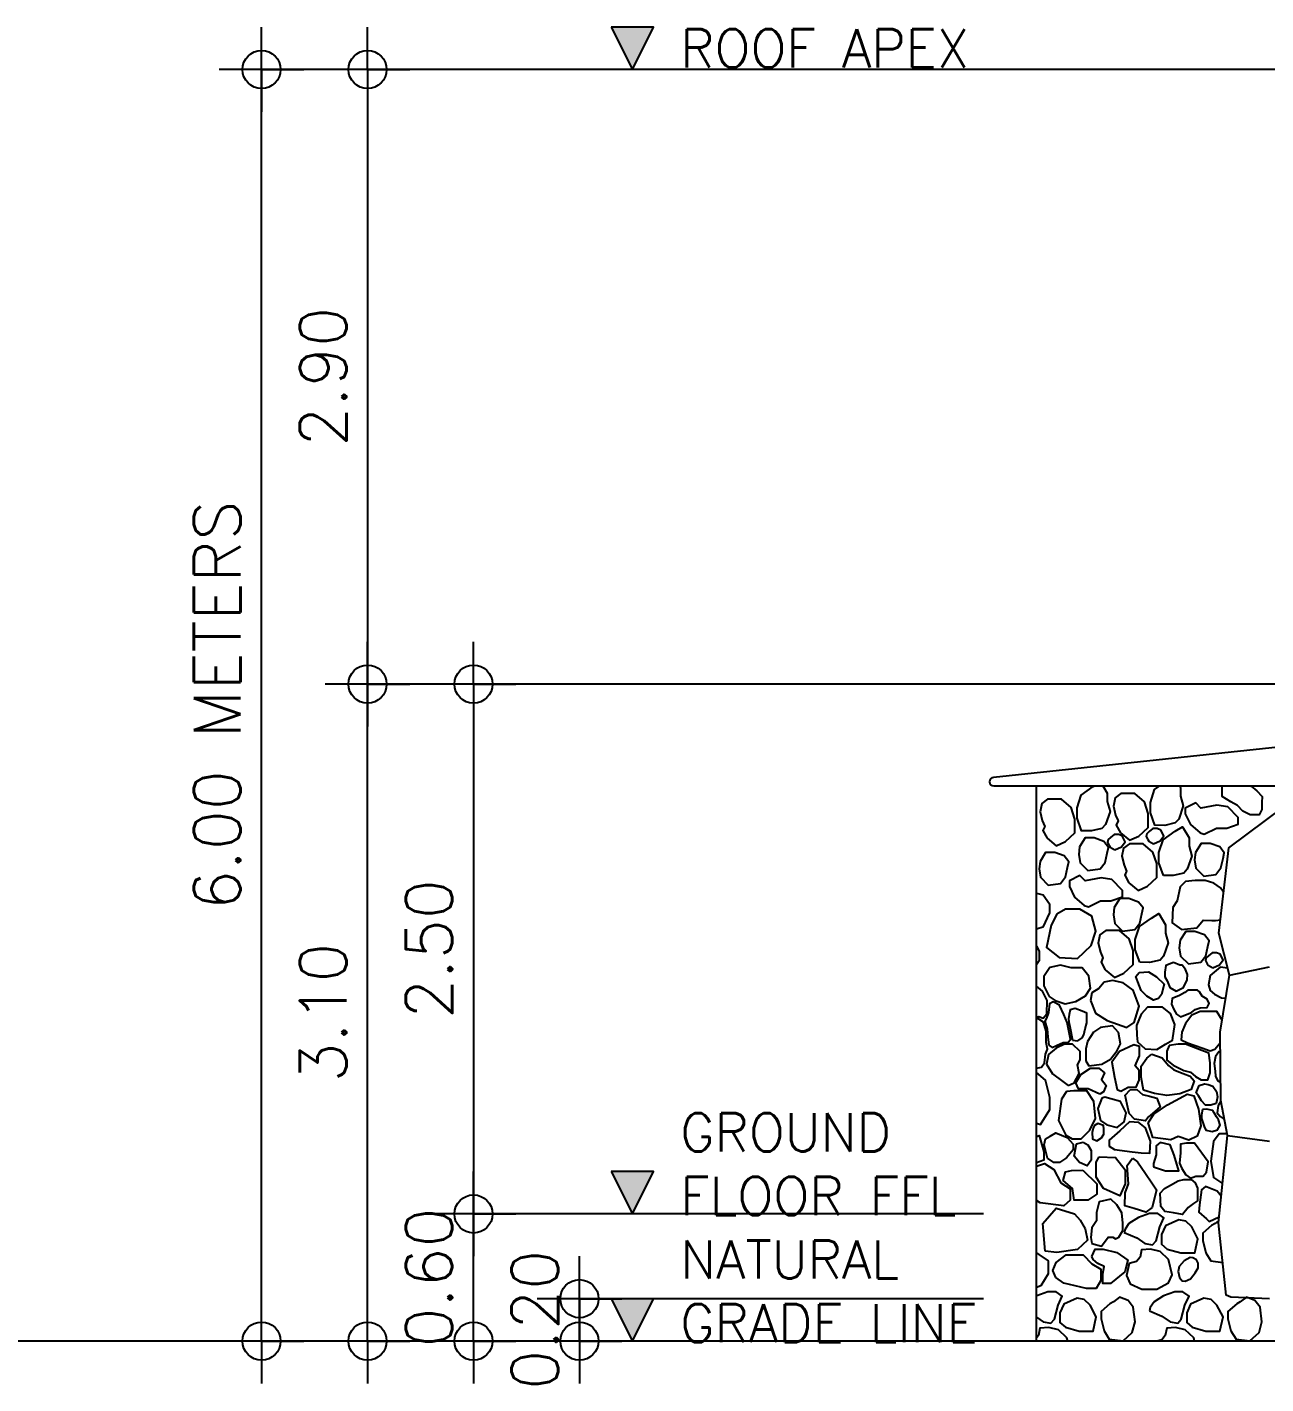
# Model space of a CAD drawing. Header units: millimetres. Extents: x -251401 to 377140, y -30451 to 275830.
# Drawn here: x 286980 to 292825, y -3142 to 3260 of the extents above; entities that cross this region are included whole.
import ezdxf

# ---------------------------------------------------------------- set-up
doc = ezdxf.new("R2010")
doc.units = ezdxf.units.MM
for name, color, linetype in [('0-S3', 3, 'Continuous'), ('0-S8', 8, 'Continuous'), ('A-DIMENSIONS', 30, 'Continuous'), ('A-TEXT', 7, 'Continuous'), ('A-WALL', 4, 'Continuous')]:
    doc.layers.add(name, color=color, linetype=linetype)
doc.styles.add('LEROY', font='simplex.shx')
doc.dimstyles.new('DIM100', dxfattribs={"dimscale": 0, "dimtxt": 220, "dimasz": 180, "dimexe": 220, "dimexo": 250, "dimgap": 1, "dimtad": 1, "dimtoh": 1, "dimlfac": 0.001, "dimzin": 1, "dimdsep": 46, "dimtxsty": 'LEROY', "dimblk1": 'ORIGIN', "dimblk2": 'ORIGIN', "dimsah": 1, "dimcen": 0.18, "dimclrd": 30, "dimclre": 30, "dimclrt": 7, "dimazin": 0, "dimtfac": 1, "dimtix": 1, "dimtmove": 1, "dimatfit": 3, "dimfxl": 1, "dimtvp": 1, "dimtolj": 2, "dimtzin": 0, "dimarcsym": 0})

# ---------------------------------------------------------------- blocks, each defined once
blk = doc.blocks.new('USER ARROW 100')
at = {"layer": 'A-DIMENSIONS'}
for q in [(-200, 0), (200, 0)]:
    blk.add_line((0, 0), q, dxfattribs=at)
for points in [[(0, 0), (0, 200)], [(0, 0), (0, -200)]]:
    blk.add_lwpolyline(points, dxfattribs=at)
blk.add_circle((0, 0), 90, dxfattribs=at)
blk = doc.blocks.new('*D95')
at = {"layer": 'A-DIMENSIONS', "color": 30, "transparency": 16777216}
for p, q in [((297092.5, 3059.9), (288086.5, 3059.9)), ((288086.5, -2939.1), (288086.5, 3058.9)), ((291492.5, -2940.1), (288086.5, -2940.1))]:
    blk.add_line(p, q, dxfattribs=at)
at = {"layer": 'Defpoints', "color": 0, "transparency": 16777216}
for p in [(288086.5, 3059.9), (297342.5, 3059.9), (291742.5, -2940.1)]:
    blk.add_point(p, dxfattribs=at)
at = {"layer": 'A-DIMENSIONS', "color": 30, "transparency": 16777216}
for p, rotation in [((288086.5, 3059.9), 90), ((288086.5, -2940.1), 270)]:
    blk.add_blockref('USER ARROW 100', p, dxfattribs=dict(at, rotation=rotation))
at = {"layer": 'A-DIMENSIONS', "color": 7, "transparency": 16777216, "insert": (287876.5, 59.9), "char_height": 220, "attachment_point": 5, "rotation": 90, "style": 'LEROY'}
blk.add_mtext('\\A2;6.00 METERS', dxfattribs=at)
blk = doc.blocks.new('*D96')
at = {"layer": 'A-DIMENSIONS', "color": 30, "transparency": 16777216}
for p, q in [((289086.5, -2339.1), (289086.5, -2338.1)), ((291492.5, -2340.1), (289086.5, -2340.1)), ((289086.5, -2940.1), (289086.5, -2340.1)), ((291492.5, -2940.1), (289086.5, -2940.1)), ((289086.5, -2941.1), (289086.5, -2942.1))]:
    blk.add_line(p, q, dxfattribs=at)
at = {"layer": 'Defpoints', "color": 0, "transparency": 16777216}
for p in [(289086.5, -2340.1), (291742.5, -2340.1), (291742.5, -2940.1)]:
    blk.add_point(p, dxfattribs=at)
at = {"layer": 'A-DIMENSIONS', "color": 30, "transparency": 16777216}
for p, rotation in [((289086.5, -2340.1), 270), ((289086.5, -2940.1), 90)]:
    blk.add_blockref('USER ARROW 100', p, dxfattribs=dict(at, rotation=rotation))
at = {"layer": 'A-DIMENSIONS', "color": 7, "transparency": 16777216, "insert": (288876.5, -2640.1), "char_height": 220, "attachment_point": 5, "rotation": 90, "style": 'LEROY'}
blk.add_mtext('\\A2;0.60', dxfattribs=at)
blk = doc.blocks.new('*D97')
at = {"layer": 'A-DIMENSIONS', "color": 30, "transparency": 16777216}
for p, q in [((294265.7, 159.9), (289086.5, 159.9)), ((289086.5, 158.9), (289086.5, -2339.1)), ((291492.5, -2340.1), (289086.5, -2340.1))]:
    blk.add_line(p, q, dxfattribs=at)
at = {"layer": 'Defpoints', "color": 0, "transparency": 16777216}
for p in [(294515.7, 159.9), (289086.5, -2340.1), (291742.5, -2340.1)]:
    blk.add_point(p, dxfattribs=at)
at = {"layer": 'A-DIMENSIONS', "color": 30, "transparency": 16777216}
for p, rotation in [((289086.5, 159.9), 90), ((289086.5, -2340.1), 270)]:
    blk.add_blockref('USER ARROW 100', p, dxfattribs=dict(at, rotation=rotation))
at = {"layer": 'A-DIMENSIONS', "color": 7, "transparency": 16777216, "insert": (288876.5, -1090.1), "char_height": 220, "attachment_point": 5, "rotation": 90, "style": 'LEROY'}
blk.add_mtext('\\A2;2.50', dxfattribs=at)
blk = doc.blocks.new('*D98')
at = {"layer": 'A-DIMENSIONS', "color": 30, "transparency": 16777216}
for p, q in [((294265.7, 159.9), (288586.5, 159.9)), ((288586.5, -2939.1), (288586.5, 158.9)), ((291492.5, -2940.1), (288586.5, -2940.1))]:
    blk.add_line(p, q, dxfattribs=at)
at = {"layer": 'Defpoints', "color": 0, "transparency": 16777216}
for p in [(288586.5, 159.9), (294515.7, 159.9), (291742.5, -2940.1)]:
    blk.add_point(p, dxfattribs=at)
at = {"layer": 'A-DIMENSIONS', "color": 30, "transparency": 16777216}
for p, rotation in [((288586.5, 159.9), 90), ((288586.5, -2940.1), 270)]:
    blk.add_blockref('USER ARROW 100', p, dxfattribs=dict(at, rotation=rotation))
at = {"layer": 'A-DIMENSIONS', "color": 7, "transparency": 16777216, "insert": (288376.5, -1390.1), "char_height": 220, "attachment_point": 5, "rotation": 90, "style": 'LEROY'}
blk.add_mtext('\\A2;3.10', dxfattribs=at)
blk = doc.blocks.new('*D99')
at = {"layer": 'A-DIMENSIONS', "color": 30, "transparency": 16777216}
for p, q in [((297092.5, 3059.9), (288586.5, 3059.9)), ((288586.5, 3058.9), (288586.5, 160.9)), ((294265.7, 159.9), (288586.5, 159.9))]:
    blk.add_line(p, q, dxfattribs=at)
at = {"layer": 'Defpoints', "color": 0, "transparency": 16777216}
for p in [(297342.5, 3059.9), (288586.5, 159.9), (294515.7, 159.9)]:
    blk.add_point(p, dxfattribs=at)
at = {"layer": 'A-DIMENSIONS', "color": 30, "transparency": 16777216}
for p, rotation in [((288586.5, 3059.9), 90), ((288586.5, 159.9), 270)]:
    blk.add_blockref('USER ARROW 100', p, dxfattribs=dict(at, rotation=rotation))
at = {"layer": 'A-DIMENSIONS', "color": 7, "transparency": 16777216, "insert": (288376.5, 1609.9), "char_height": 220, "attachment_point": 5, "rotation": 90, "style": 'LEROY'}
blk.add_mtext('\\A2;2.90', dxfattribs=at)
blk = doc.blocks.new('G24G4GGHG')
at = {"layer": '0-S8', "color": 8}
for points in [[(-2686.3, 2620), (-2665.3, 2585.4), (-2665.3, 2545.4), (-2652.7, 2499.2), (-2674.5, 2437.5), (-2690.7, 2418.8), (-2740.6, 2407), (-2786.8, 2408.2), (-2808, 2466.8), (-2808, 2515.5), (-2788, 2576.5), (-2731.9, 2616.4), (-2726, 2620)], [(-2324.5, 2620), (-2319.3, 2611.4), (-2319.3, 2571.4), (-2306.7, 2525.2), (-2328.5, 2463.5), (-2344.7, 2444.8), (-2394.6, 2433), (-2440.8, 2434.2), (-2462, 2492.8), (-2462, 2541.5), (-2442, 2602.5), (-2417.5, 2620)], [(-1991.2, 2620), (-1986.9, 2618.3), (-1959.6, 2596.1), (-1934.6, 2570), (-1935.7, 2541), (-1935.7, 2508.6), (-1949.4, 2483.5), (-1992, 2483.5), (-2026.2, 2500), (-2051.2, 2526.8), (-2081.9, 2545), (-2124.2, 2570), (-2124.2, 2597.3), (-2124.2, 2619.5), (-2123, 2620)], [(-3000, 2114), (-2968.8, 2105.9), (-2937.4, 2063.7), (-2937.4, 2021.5), (-2969.6, 1953.7), (-3000, 1943.7)], [(-2116.2, 2116.8), (-2117.9, 2119.1), (-2132, 2138.1), (-2163.4, 2161.5), (-2204, 2173.3), (-2250.1, 2173.3), (-2296.9, 2168.3), (-2321.9, 2142.8), (-2335.6, 2077.9), (-2356.2, 2045.5), (-2359.9, 1973.8), (-2315, 1942.6), (-2243.3, 1950.1), (-2213.3, 1986.9), (-2171.5, 1985), (-2155.3, 1985), (-2131.2, 1988.1)], [(-3000, 1863.2), (-2987.1, 1839.7), (-2987.1, 1794.1), (-3000, 1774.9)], [(-2097.3, 1760.3), (-2132.2, 1763.9), (-2180.3, 1724.4), (-2188.1, 1680.6), (-2179.6, 1653.8), (-2159.1, 1637.6), (-2125.9, 1619.2), (-2106.9, 1617.8)], [(-3000, 1529), (-2988.4, 1532), (-2967.6, 1523.6), (-2950.6, 1544.9), (-2948.8, 1607.6), (-2970.7, 1651.3), (-3000, 1674.4)], [(-2123.8, 1513.8), (-2148.7, 1555.3), (-2227.9, 1555.3), (-2267, 1537.5), (-2295.7, 1498.9), (-2314, 1457.9), (-2317.5, 1422.2), (-2287.3, 1407.9), (-2215, 1382.2), (-2179.5, 1369.5), (-2158.1, 1378.2), (-2132.5, 1408.2)], [(-3000, 1288), (-2976.1, 1292), (-2962.4, 1313.2), (-2957.3, 1354.3), (-2947.9, 1377), (-2953.8, 1409.5), (-2953.8, 1462.1), (-2966.7, 1504.4), (-2993.7, 1522.1), (-3000, 1519.7)], [(-2132, 1367.4), (-2138.9, 1365.2), (-2154.2, 1342.5), (-2160.5, 1309.7), (-2155.8, 1274.4), (-2154.7, 1250.1), (-2145.8, 1229.5), (-2132, 1222.6), (-2130.4, 1222.3)], [(-3000, 1028.6), (-2981.3, 1021.9), (-2935.9, 1093.4), (-2935.9, 1149.6), (-2957.6, 1231.4), (-3000, 1267)], [(-2129.2, 1133.5), (-2141.9, 1111.8), (-2146.9, 1077.5), (-2132.7, 1060), (-2119.3, 1050), (-2113.2, 1048.7)], [(-3000, 965.8), (-2987.3, 970.2), (-2965.6, 893.2), (-2965.6, 854.3), (-3000, 842)], [(-2100, 978.6), (-2138.2, 978.6), (-2164.6, 942.2), (-2177.4, 848.7), (-2163.8, 772.8), (-2122.1, 744)], [(-3000, 825.6), (-2962.2, 838.8), (-2918.3, 809.1), (-2885.3, 746.5), (-2841.4, 719.1), (-2841.4, 665.3), (-2869.9, 637.8), (-2982, 653.2), (-3000, 663.1)], [(-2128.3, 684), (-2146.4, 708.1), (-2202.8, 729.5), (-2221.2, 714.6), (-2229.7, 643.5), (-2233.9, 608), (-2197.1, 577.3), (-2184.5, 564.5), (-2138.4, 587.1)], [(-2140.5, 567.1), (-2156.9, 555.1), (-2173.4, 545.1), (-2214.9, 509.4), (-2214.9, 474.4), (-2201.3, 417.2), (-2176.2, 378.6), (-2121, 371.3)], [(-3000, 416.1), (-2988.2, 408.3), (-2944.4, 379.1), (-2944.4, 317.1), (-2979.1, 261), (-3000, 253.2)], [(-3000, 113.6), (-2967.8, 91.1), (-2931.4, 84.7), (-2915.3, 104.3), (-2897.4, 169.5), (-2877.7, 212.8), (-2907.2, 233), (-2945.9, 233), (-2998.3, 213.7), (-3000, 212.5)], [(-2852.4, 0), (-2855.8, 15.6), (-2896.1, 53.3), (-2942.1, 64.8), (-2983.6, 60.8), (-2990.4, 27.1), (-3000, 15.4)], [(-2253.9, 0), (-2257.3, 15.6), (-2297.6, 53.3), (-2343.6, 64.8), (-2385.1, 60.8), (-2391.9, 27.1), (-2408.8, 6.5), (-2432.6, 0)]]:
    blk.add_lwpolyline(points, dxfattribs=at)
for points in [[(-2603.3, 2398.6), (-2560.3, 2363.1), (-2515.9, 2383.3), (-2472.4, 2423.8), (-2472.4, 2489.4), (-2490.2, 2544.2), (-2535.6, 2583.7), (-2601.3, 2583.7), (-2628.5, 2563), (-2636.9, 2524), (-2626.5, 2482), (-2614.2, 2454.4), (-2623.1, 2435.2)], [(-2949.3, 2372.6), (-2906.3, 2337.1), (-2861.9, 2357.3), (-2818.4, 2397.8), (-2818.4, 2463.4), (-2836.2, 2518.2), (-2881.6, 2557.7), (-2947.3, 2557.7), (-2974.5, 2537), (-2982.9, 2498), (-2972.5, 2456), (-2960.2, 2428.4), (-2969.1, 2409.2)], [(-2227.6, 2398.3), (-2208.4, 2392.5), (-2150.6, 2420.1), (-2102.2, 2420.1), (-2048.1, 2439.3), (-2048.1, 2470), (-2097, 2521.5), (-2148, 2528.8), (-2224, 2515.3), (-2248.4, 2539.7), (-2297.3, 2514.7), (-2297.3, 2488.2), (-2273.4, 2438.3)], [(-2681.7, 2357.2), (-2726.8, 2374), (-2769.3, 2374), (-2795.9, 2331.6), (-2800.3, 2296.2), (-2794.1, 2256.4), (-2756.9, 2220.1), (-2699.4, 2228), (-2675.5, 2258.1), (-2665.7, 2302.4), (-2659.8, 2329.3)], [(-2630.5, 2318.4), (-2598.6, 2332.9), (-2581, 2356.4), (-2594.9, 2383.4), (-2612.9, 2390.2), (-2632.4, 2390.2), (-2650.3, 2376.2), (-2661.5, 2366.3), (-2664, 2352.7), (-2657.1, 2338.2), (-2652.2, 2331.1)], [(-2448, 2346.4), (-2416.1, 2360.9), (-2398.5, 2384.4), (-2412.4, 2411.4), (-2430.4, 2418.2), (-2449.9, 2418.2), (-2467.8, 2404.2), (-2479, 2394.3), (-2481.5, 2380.7), (-2474.6, 2366.2), (-2469.7, 2359.1)], [(-2400.8, 2197.7), (-2422, 2256.3), (-2422, 2305), (-2402, 2366), (-2345.9, 2405.9), (-2311, 2427.1), (-2279.3, 2374.9), (-2279.3, 2334.9), (-2266.7, 2288.7), (-2288.5, 2227), (-2304.7, 2208.3), (-2354.6, 2196.5)], [(-2868.7, 2289.2), (-2913.8, 2306), (-2956.3, 2306), (-2982.9, 2263.6), (-2987.3, 2228.2), (-2981.1, 2188.4), (-2943.9, 2152.1), (-2886.4, 2160), (-2862.5, 2190.1), (-2852.7, 2234.4), (-2846.8, 2261.3)], [(-2563.3, 2162.1), (-2520.3, 2126.6), (-2475.9, 2146.8), (-2432.4, 2187.3), (-2432.4, 2252.9), (-2450.2, 2307.7), (-2495.6, 2347.2), (-2561.3, 2347.2), (-2588.5, 2326.5), (-2596.9, 2287.5), (-2586.5, 2245.5), (-2574.2, 2217.9), (-2583.1, 2198.7)], [(-2135.2, 2331.7), (-2180.3, 2348.5), (-2222.8, 2348.5), (-2249.4, 2306.1), (-2253.8, 2270.7), (-2247.6, 2230.9), (-2210.4, 2194.6), (-2152.9, 2202.5), (-2129, 2232.6), (-2119.2, 2276.9), (-2113.3, 2303.8)], [(-2773.9, 2054.8), (-2754.6, 2049.1), (-2696.8, 2076.7), (-2648.5, 2076.7), (-2594.3, 2095.9), (-2594.3, 2126.6), (-2643.3, 2178.1), (-2694.2, 2185.3), (-2770.2, 2171.8), (-2794.7, 2196.3), (-2843.6, 2171.3), (-2843.6, 2144.8), (-2819.6, 2094.9)], [(-2518.2, 2071.7), (-2563.3, 2088.5), (-2605.8, 2088.5), (-2632.4, 2046.1), (-2636.8, 2010.7), (-2630.6, 1970.9), (-2593.4, 1934.6), (-2535.9, 1942.5), (-2512, 1972.6), (-2502.2, 2016.9), (-2496.3, 2043.8)], [(-2929.6, 1963.1), (-2951.9, 1856.6), (-2891.9, 1810), (-2806.4, 1805.6), (-2742, 1866.6), (-2719.8, 1934.2), (-2738.7, 2005.2), (-2795.3, 2037.4), (-2861.9, 2037.4), (-2903, 2015.2)], [(-2512.4, 1787.6), (-2533.6, 1846.2), (-2533.6, 1894.8), (-2513.6, 1955.9), (-2457.5, 1995.8), (-2422.6, 2017), (-2390.9, 1964.8), (-2390.9, 1924.7), (-2378.3, 1878.6), (-2400.1, 1816.9), (-2416.3, 1798.2), (-2466.2, 1786.4)], [(-2674.9, 1752), (-2631.9, 1716.5), (-2587.5, 1736.7), (-2544, 1777.2), (-2544, 1842.8), (-2561.8, 1897.6), (-2607.2, 1937.1), (-2672.9, 1937.1), (-2700.1, 1916.3), (-2708.5, 1877.4), (-2698.1, 1835.4), (-2685.8, 1807.8), (-2694.6, 1788.5)], [(-2207.2, 1916.7), (-2252.3, 1933.5), (-2294.8, 1933.5), (-2321.4, 1891.1), (-2325.8, 1855.7), (-2319.6, 1815.9), (-2282.4, 1779.6), (-2224.9, 1787.5), (-2201, 1817.6), (-2191.2, 1861.9), (-2185.3, 1888.8)], [(-2168, 1760.9), (-2136.1, 1775.4), (-2118.5, 1798.9), (-2132.4, 1825.9), (-2150.4, 1832.7), (-2169.9, 1832.7), (-2187.8, 1818.7), (-2199, 1808.8), (-2201.5, 1795.2), (-2194.6, 1780.7), (-2189.7, 1773.6)], [(-2940.2, 1625.6), (-2912.1, 1607.9), (-2864.8, 1590.7), (-2814.1, 1602.7), (-2767.7, 1628.5), (-2744.1, 1665.4), (-2753, 1721.3), (-2784.6, 1760.6), (-2835.6, 1760.6), (-2886.6, 1774.5), (-2936, 1763), (-2964.5, 1719.7), (-2965.3, 1676.6)], [(-2514.4, 1739.1), (-2470.5, 1742.4), (-2433.8, 1719.4), (-2397.6, 1683.8), (-2409.1, 1636.1), (-2424.5, 1615.9), (-2448, 1608.2), (-2478.7, 1627.9), (-2505, 1654.8), (-2520.9, 1695.3), (-2530.7, 1720.2)], [(-2353.1, 1786.7), (-2388.9, 1772.8), (-2394.1, 1740.9), (-2394.1, 1719.6), (-2382.7, 1699.5), (-2369.7, 1669), (-2340, 1651.6), (-2306, 1669), (-2288.5, 1704.8), (-2286.3, 1730.5), (-2296.8, 1754), (-2312.9, 1774.5), (-2323.8, 1774.5)], [(-2745.1, 1607.3), (-2721.1, 1547.3), (-2665.5, 1513.5), (-2617, 1495.6), (-2573.8, 1479.6), (-2539, 1503.7), (-2515.5, 1581.1), (-2543.9, 1655.8), (-2591.3, 1690.1), (-2641.5, 1701), (-2680.8, 1693.9), (-2704.8, 1664.5), (-2738.6, 1643.3)], [(-2941.3, 1395.9), (-2926, 1385.8), (-2905.4, 1395), (-2873, 1409.5), (-2850.6, 1409.5), (-2839.5, 1424.1), (-2854.2, 1503.1), (-2871.3, 1541.6), (-2890.9, 1585.8), (-2920.3, 1601), (-2937.9, 1592.2), (-2942.8, 1550.9), (-2951.8, 1524.5), (-2960.3, 1509.3), (-2949.9, 1471.7), (-2946.4, 1435)], [(-2324, 1630.9), (-2359.9, 1616.7), (-2361.8, 1589.4), (-2351.9, 1564.1), (-2338.2, 1543), (-2320.3, 1530), (-2267.6, 1551.1), (-2250.3, 1564.1), (-2227.4, 1572.1), (-2194, 1574.6), (-2185.3, 1593.8), (-2194.6, 1614.2), (-2217.5, 1627.8), (-2231.1, 1648.2), (-2239.8, 1656.3), (-2267, 1656.3), (-2285, 1656.3), (-2299.2, 1644.5)], [(-2828.9, 1420.3), (-2805, 1416.8), (-2784.4, 1430.3), (-2776.8, 1445.8), (-2769.2, 1473.2), (-2761.4, 1501.4), (-2761.4, 1547.8), (-2784.4, 1556.5), (-2817.4, 1568.9), (-2840.9, 1563.5), (-2845.2, 1541.3), (-2849.2, 1521), (-2846.3, 1505.8), (-2841, 1477)], [(-2525.8, 1443.9), (-2523, 1411.6), (-2486.2, 1378.7), (-2431.6, 1375.9), (-2391.4, 1400.5), (-2358.6, 1420.5), (-2347.3, 1494.1), (-2368, 1545.9), (-2404.8, 1576), (-2476.2, 1576), (-2505.2, 1543.1), (-2528.1, 1489.1)], [(-2751.9, 1299.3), (-2691.1, 1307.1), (-2650.7, 1330.4), (-2619.1, 1371.7), (-2602.5, 1402.3), (-2612.3, 1456.8), (-2641, 1487.4), (-2696.9, 1479.6), (-2730.5, 1457.3), (-2759.2, 1413.5), (-2767.4, 1379.5), (-2767.4, 1322.6)], [(-2849.5, 1205.8), (-2821.1, 1218.4), (-2797.8, 1262.9), (-2805.4, 1302.9), (-2792.8, 1327.2), (-2792.8, 1366.6), (-2830.2, 1401), (-2867.7, 1401), (-2906.2, 1382.3), (-2943.6, 1352.5), (-2952.2, 1306.4), (-2923.9, 1261.9), (-2875.3, 1224.5)], [(-2601.9, 1179.5), (-2566.5, 1199), (-2529, 1199), (-2514.5, 1230.6), (-2514.5, 1276.3), (-2533.7, 1299.6), (-2514, 1345.4), (-2514, 1390), (-2540.4, 1397.7), (-2607.3, 1366.7), (-2644.4, 1316.5), (-2630.7, 1245.5), (-2619.3, 1186.5)], [(-2455.1, 1353.3), (-2406.5, 1337.4), (-2377.4, 1300.3), (-2351.6, 1280.3), (-2307, 1263.1), (-2274.9, 1250.8), (-2256.2, 1228.9), (-2269.9, 1187.1), (-2322.5, 1167.2), (-2384.8, 1158.6), (-2442.5, 1168.3), (-2495.1, 1184.3), (-2504.9, 1245.4), (-2504.9, 1296.8), (-2479.7, 1334.5)], [(-2373, 1394.9), (-2384.5, 1368), (-2384.5, 1325.2), (-2354, 1302.7), (-2305, 1277.1), (-2272.3, 1268.7), (-2249.8, 1248.4), (-2221.9, 1232.5), (-2191.5, 1232.5), (-2179.6, 1266), (-2179.6, 1313.3), (-2187.1, 1359.2), (-2240.5, 1379.9), (-2297.2, 1401.9), (-2330.6, 1401.9)], [(-2701.3, 1165.3), (-2756.1, 1190.6), (-2801.3, 1190.6), (-2813.9, 1219), (-2789.6, 1257.6), (-2744.4, 1288.5), (-2705.3, 1288.5), (-2678.5, 1265.2), (-2692.7, 1234.2), (-2670.6, 1206), (-2682.8, 1176.4)], [(-2858.7, 1177.5), (-2881.2, 1141.7), (-2895.8, 1041.6), (-2861.2, 972.5), (-2830.8, 954.3), (-2788.9, 954.3), (-2747.1, 995.5), (-2721.6, 1050.1), (-2728.9, 1130.2), (-2762.2, 1180.5), (-2822.9, 1180.5)], [(-2558.3, 1186.1), (-2526.7, 1187), (-2499.1, 1163.3), (-2466.5, 1155.1), (-2431.6, 1146.3), (-2416.4, 1105.3), (-2441.4, 1083.8), (-2471.2, 1058.3), (-2485.2, 1039.4), (-2537.1, 1047.6), (-2562.6, 1073.4), (-2571.2, 1115.7), (-2580.4, 1161.2)], [(-2473.4, 1030), (-2446.4, 1070.5), (-2380.9, 1114.7), (-2305.3, 1155.9), (-2289, 1164.8), (-2257.3, 1157.4), (-2235.4, 1094.6), (-2224, 1015.7), (-2242, 967.6), (-2280.6, 947.7), (-2331, 965.3), (-2365.3, 949.1), (-2450, 961.5)], [(-2231.7, 1206.9), (-2207.5, 1213.7), (-2189.1, 1211.1), (-2167.5, 1203.7), (-2149.6, 1177.4), (-2145.9, 1152.6), (-2152.2, 1121), (-2177.5, 1112.6), (-2202.8, 1112.6), (-2220.7, 1134.2), (-2235.4, 1157.4), (-2245.4, 1172.1)], [(-2691.4, 1146.1), (-2710.4, 1097), (-2698.3, 1040.2), (-2667.3, 1021.2), (-2619.1, 1007.4), (-2585.5, 1034.1), (-2576.3, 1077.4), (-2603.5, 1130.6), (-2649.5, 1143.3), (-2677.3, 1151.1)], [(-2216.4, 1093.5), (-2220.5, 1068.4), (-2220.5, 1050), (-2207.9, 1012.7), (-2200.5, 994.6), (-2170.2, 989.1), (-2145.1, 997.2), (-2132.6, 1018.2), (-2141.1, 1044.1), (-2150.3, 1058.8), (-2161.3, 1076.4), (-2167.7, 1088.7), (-2196.8, 1093.9)], [(-2736.8, 984.2), (-2734.9, 955.1), (-2714.3, 944.8), (-2693.5, 958.9), (-2682.1, 976.5), (-2682.1, 1000.3), (-2682.7, 1017.6), (-2709.4, 1027), (-2725.1, 1017.9), (-2731.6, 1004.2)], [(-2560.3, 1034), (-2605.8, 992.8), (-2655.9, 947.4), (-2655.9, 919.8), (-2631.6, 903.5), (-2548.2, 893.2), (-2506, 888), (-2464, 886.3), (-2461.8, 944.1), (-2485.9, 1007.1), (-2516.1, 1031.8)], [(-2935.3, 966.7), (-2908.5, 982.3), (-2854.8, 960.7), (-2827.1, 929.5), (-2827.1, 902.7), (-2857.4, 865.5), (-2890.3, 843), (-2918, 843), (-2947.4, 862.9), (-2962.8, 925.8), (-2956.8, 954.4)], [(-2778.8, 938.5), (-2756.8, 926.5), (-2742.1, 899.8), (-2742.1, 854.2), (-2760.4, 827), (-2796.6, 843.2), (-2821.2, 872), (-2814.9, 905), (-2810.1, 930.2)], [(-2447.6, 822.5), (-2390.9, 803.1), (-2328.3, 803.1), (-2349.2, 877.6), (-2368.6, 925.9), (-2416.5, 937), (-2434.2, 921.5), (-2434.2, 879.6), (-2447.4, 838.4)], [(-2313.4, 814.7), (-2295.1, 785.3), (-2272.8, 768.3), (-2247.4, 778.1), (-2212.7, 778.1), (-2197.7, 797), (-2189.2, 845.4), (-2253.9, 934.2), (-2291.8, 934.2), (-2320.6, 929.6), (-2320.6, 887.8), (-2325.5, 840.3)], [(-2703.4, 869.8), (-2626.3, 866.6), (-2580.7, 808), (-2580.7, 741.8), (-2606.8, 685.4), (-2682.9, 720.6), (-2717.5, 773.3), (-2717.5, 843.8)], [(-2546.1, 863.6), (-2523, 846.7), (-2485, 790.9), (-2455, 746.7), (-2433.2, 714.6), (-2454.5, 631), (-2482.9, 608.8), (-2538.8, 625.7), (-2582, 638.7), (-2581.9, 700.4), (-2565.1, 742.5), (-2571.4, 827.9)], [(-2781.1, 806.6), (-2714.8, 742.3), (-2714.8, 693.6), (-2756.8, 665.3), (-2821.1, 665.3), (-2830, 719.5), (-2873.9, 757.9), (-2862.9, 798.3), (-2834.8, 805.8)], [(-2413.4, 634.8), (-2416.6, 697.5), (-2395.4, 720.2), (-2367.5, 735.6), (-2330.3, 756.2), (-2304.6, 762.6), (-2269.8, 762.6), (-2251, 746.3), (-2240.2, 721.9), (-2240.2, 662.4), (-2258.7, 649.1), (-2284.5, 630.6), (-2310.2, 598.1), (-2352.5, 605.1), (-2394.7, 612)], [(-2738, 460.4), (-2692.1, 448.2), (-2661.8, 489.9), (-2638.9, 489.9), (-2626.7, 482.3), (-2610.5, 490), (-2592.3, 521.2), (-2592.3, 557.2), (-2597.2, 605), (-2620.7, 643), (-2649, 670.5), (-2704, 656.8), (-2715.8, 607), (-2715.8, 567.4), (-2738, 534.2), (-2743.7, 488.9)], [(-2958.1, 424.4), (-2969.3, 555.6), (-2906.1, 627.3), (-2820.7, 600.1), (-2793.5, 570.4), (-2770.3, 530.3), (-2758.1, 476.4), (-2806.8, 432.1), (-2904.3, 418.2)], [(-2585.7, 511.8), (-2526.8, 487.6), (-2488.1, 460.5), (-2451.7, 454.1), (-2435.6, 473.8), (-2417.7, 539), (-2398, 582.2), (-2427.5, 602.4), (-2466.2, 602.4), (-2518.6, 583.1), (-2563.2, 554.3), (-2581.9, 528.7)], [(-2328, 571.5), (-2391, 543.5), (-2409.6, 502.6), (-2409.6, 457.5), (-2383.1, 434.6), (-2318.6, 416), (-2252.7, 416), (-2238.3, 483.3), (-2267, 538.5), (-2294.7, 565.7)], [(-2908.1, 299.6), (-2922.9, 333.6), (-2906.3, 370.5), (-2860.2, 406.4), (-2803.1, 406.4), (-2779.2, 406.4), (-2737.7, 364), (-2696.3, 340.1), (-2696.3, 285.8), (-2718.4, 248.9), (-2763.5, 248.9), (-2871.3, 272.9)], [(-2738.5, 399.3), (-2723.1, 433.2), (-2685.3, 433.2), (-2619.9, 418.5), (-2568, 381.3), (-2582.1, 326.9), (-2650, 272.4), (-2687.2, 272.4), (-2687.2, 317.3), (-2680, 351.7), (-2709.7, 365.7), (-2732.7, 384.6)], [(-2527.6, 376), (-2562.2, 366.5), (-2575, 309), (-2558.3, 270.6), (-2502.1, 245.1), (-2431.7, 245.1), (-2376.7, 275.7), (-2360.1, 312.2), (-2376.1, 385), (-2416.4, 422.7), (-2462.4, 434.2), (-2503.9, 430.2), (-2510.7, 396.5)], [(-2273.7, 395.2), (-2302.1, 378.4), (-2326, 352.5), (-2330.8, 328.2), (-2324.4, 299.9), (-2312.4, 284.3), (-2297.7, 283.5), (-2273.3, 293.1), (-2261.8, 308.2), (-2251, 322.2), (-2237, 346.5), (-2237.4, 368.4), (-2243.8, 383.6), (-2261.8, 392.8)], [(-2807.7, 202), (-2870.7, 174.1), (-2889.3, 133.2), (-2889.3, 88.1), (-2862.8, 65.2), (-2798.3, 46.6), (-2732.3, 46.6), (-2718, 113.9), (-2746.7, 169), (-2774.4, 196.3)], [(-2653.1, 175.7), (-2694.5, 139.9), (-2694.5, 104.9), (-2681, 47.8), (-2655.9, 9.2), (-2590.9, 0.6), (-2548, 40.6), (-2534.4, 90.6), (-2543, 160), (-2567.3, 191.4), (-2607.3, 207.1), (-2636.6, 185.7)], [(-2466.9, 142.4), (-2408, 118.2), (-2369.3, 91.1), (-2332.9, 84.7), (-2316.8, 104.3), (-2298.9, 169.5), (-2279.2, 212.8), (-2308.7, 233), (-2347.4, 233), (-2399.8, 213.7), (-2444.4, 184.9), (-2463.1, 159.3)], [(-2209.2, 202), (-2272.2, 174.1), (-2290.8, 133.2), (-2290.8, 88.1), (-2264.3, 65.2), (-2199.8, 46.6), (-2133.8, 46.6), (-2119.5, 113.9), (-2148.2, 169), (-2175.9, 196.3)], [(-2054.6, 175.7), (-2096, 139.9), (-2096, 104.9), (-2082.5, 47.8), (-2057.4, 9.2), (-1992.4, 0.6), (-1949.5, 40.6), (-1935.9, 90.6), (-1944.5, 160), (-1968.8, 191.4), (-2008.8, 207.1), (-2038.1, 185.7)]]:
    blk.add_lwpolyline(points, close=True, dxfattribs=at)
blk = doc.blocks.new('*D101')
at = {"layer": 'A-DIMENSIONS', "color": 30, "transparency": 16777216}
for p, q in [((289586.5, -2739.1), (289586.5, -2738.1)), ((291492.5, -2740.1), (289586.5, -2740.1)), ((289586.5, -2940.1), (289586.5, -2740.1)), ((291492.5, -2940.1), (289586.5, -2940.1)), ((289586.5, -2941.1), (289586.5, -2942.1))]:
    blk.add_line(p, q, dxfattribs=at)
at = {"layer": 'Defpoints', "color": 0, "transparency": 16777216}
for p in [(289586.5, -2740.1), (291742.5, -2740.1), (291742.5, -2940.1)]:
    blk.add_point(p, dxfattribs=at)
at = {"layer": 'A-DIMENSIONS', "color": 30, "transparency": 16777216}
for p, rotation in [((289586.5, -2740.1), 270), ((289586.5, -2940.1), 90)]:
    blk.add_blockref('USER ARROW 100', p, dxfattribs=dict(at, rotation=rotation))
at = {"layer": 'A-DIMENSIONS', "color": 7, "transparency": 16777216, "insert": (289376.5, -2840.1), "char_height": 220, "attachment_point": 5, "rotation": 90, "style": 'LEROY'}
blk.add_mtext('\\A2;0.20', dxfattribs=at)

msp = doc.modelspace()

# ---------------------------------------------------------------- hatches: boundary and pattern name
at = {"layer": 'A-DIMENSIONS', "ltscale": 0.2}
for points in [[(289736.5, 3259.856), (289836.5, 3059.856), (289936.5, 3259.856)], [(289736.5, -2140.144), (289836.5, -2340.144), (289936.5, -2140.144)], [(289736.5, -2740.144), (289836.5, -2940.144), (289936.5, -2740.144)]]:
    msp.add_hatch(color=256, dxfattribs=at).paths.add_polyline_path(points)

# ---------------------------------------------------------------- linework, layer by layer
at = {"layer": '0-S3', "color": 3}
msp.add_line((377139.5, -2940.144), (-19812.5, -2940.144), dxfattribs=at)
at = {"layer": 'A-DIMENSIONS', "ltscale": 0.2}
for points in [[(289736.5, 3259.856), (289836.5, 3059.856), (289936.5, 3259.856), (289736.5, 3259.856)], [(289736.5, -2140.144), (289836.5, -2340.144), (289936.5, -2140.144), (289736.5, -2140.144)], [(289736.5, -2740.144), (289836.5, -2940.144), (289936.5, -2740.144), (289736.5, -2740.144)]]:
    msp.add_lwpolyline(points, dxfattribs=at)
at = {"layer": 'A-WALL'}
msp.add_lwpolyline([(294742.5, 959.856), (295142.5, 959.856), (297342.5, 2659.856), (297342.5, 3059.856), (298142.5, 3059.856), (298142.5, 2659.856), (300342.5, 959.856), (300742.5, 959.856), (300742.5, -2940.144), (291742.5, -2940.144), (291742.5, -320.144), (294742.5, -320.144)], close=True, dxfattribs=at)
at = {"layer": 'A-WALL', "color": 3}
msp.add_lwpolyline([(294742.5, 59.856), (291539.558, -280.256, 0.94845577), (291541.67, -320.144), (294742.5, -320.144)], format="xyb", close=True, dxfattribs=at)
at = {"layer": 'A-WALL', "color": 1}
for points in [[(292842.5, -2740.144), (292660, -2733), (292638.5, -2723.5), (292601, -2382.5), (292644, -1969.5), (292613, -1805), (292609.5, -1482.5), (292653.5, -1213), (292604, -1015), (292651, -612), (292909.5, -419.5), (293393, -427), (293538.5, -427), (293696.5, -538), (293819, -707), (293830.5, -1216.5), (293806.5, -1682), (293860, -2184), (293836, -2713), (293810.5, -2732), (293642.5, -2740.144)], [(292653.5, -1213), (292842.5, -1174.527)], [(292644, -1969.5), (292842.5, -1996.5)]]:
    msp.add_lwpolyline(points, dxfattribs=at)

# ---------------------------------------------------------------- block references
at = {"layer": 'A-WALL'}
msp.add_blockref('G24G4GGHG', (294742.5, -2940.144), dxfattribs=at)

# ---------------------------------------------------------------- texts
at = {"layer": 'A-TEXT', "ltscale": 0.2, "char_height": 180, "attachment_point": 4, "style": 'LEROY'}
for s, width, insert in [('ROOF APEX', 2735.29806, (290061.5, 3159.856)), ('GROUND FLOOR FFL', 1532.50935, (290061.5, -2105.144)), ('NATURAL GRADE LINE', 1716.27825, (290061.5, -2705.144))]:
    msp.add_mtext_dynamic_manual_height_columns(s, width=width, gutter_width=1, heights=[0], dxfattribs=dict(at, insert=insert))

# ---------------------------------------------------------------- dimensions: what is measured, and where the dimension line sits
at = {"layer": 'A-DIMENSIONS'}
dim = msp.add_linear_dim(base=(288086.5, 3059.856), p1=(291742.5, -2940.144), p2=(297342.5, 3059.856), angle=90, text='<> METERS', dimstyle='DIM100', override={"dimscale": 1, "dimasz": 1, "dimexe": 0, "dimgap": 100, "dimblk1": 'USER ARROW 100', "dimblk2": 'USER ARROW 100', "dimlwd": 65535, "dimlwe": 65535}, dxfattribs=at)
dim.commit()
dim.dimension.update_dxf_attribs({"geometry": '*D95', "text_midpoint": (287876.5, 59.856)})
for base, p1, p2, angle, picture, middle in [((288586.5, 159.856), (297342.5, 3059.856), (294515.74, 159.856), 270, '*D99', (288376.5, 1609.856)), ((288586.5, 159.856), (291742.5, -2940.144), (294515.74, 159.856), 90, '*D98', (288376.5, -1390.144)), ((289086.5, -2340.144), (294515.74, 159.856), (291742.5, -2340.144), 270, '*D97', (288876.5, -1090.144)), ((289086.5, -2340.144), (291742.5, -2940.144), (291742.5, -2340.144), 90, '*D96', (288876.5, -2640.144)), ((289586.5, -2740.144), (291742.5, -2940.144), (291742.5, -2740.144), 90, '*D101', (289376.5, -2840.144))]:
    dim = msp.add_linear_dim(base=base, p1=p1, p2=p2, angle=angle, dimstyle='DIM100', override={"dimscale": 1, "dimasz": 1, "dimexe": 0, "dimgap": 100, "dimblk1": 'USER ARROW 100', "dimblk2": 'USER ARROW 100', "dimlwd": 65535, "dimlwe": 65535}, dxfattribs=at)
    dim.commit()
    dim.dimension.update_dxf_attribs({"geometry": picture, "text_midpoint": middle})

doc.saveas('drawing.dxf')
